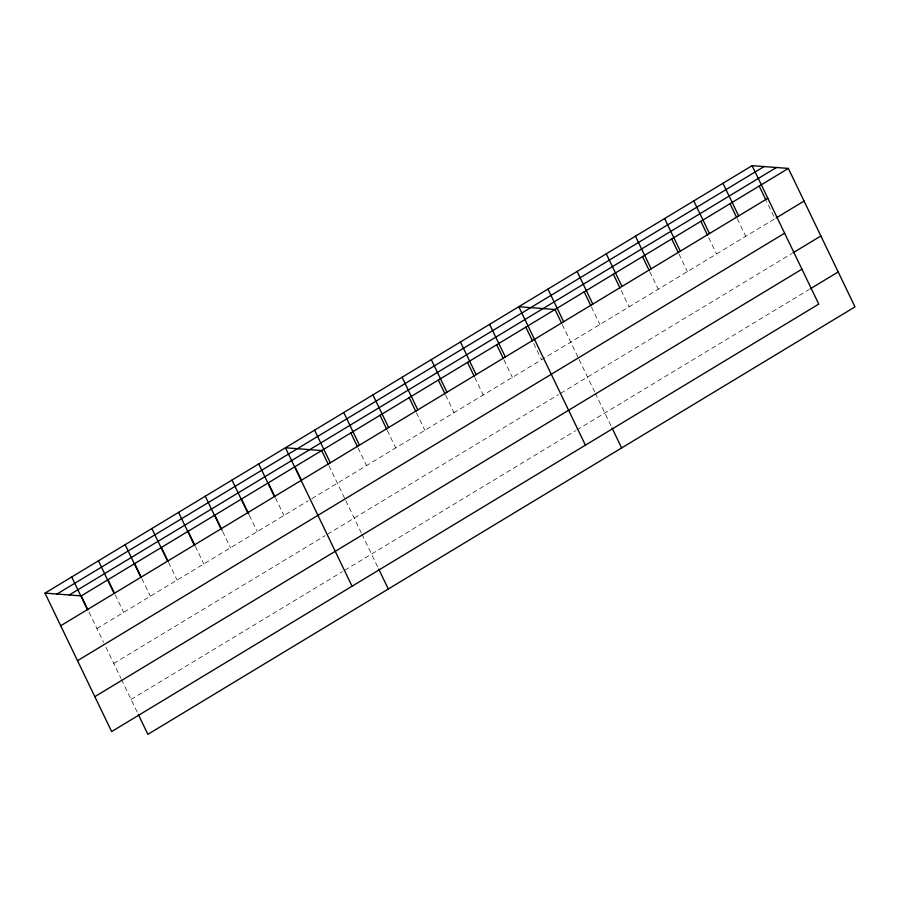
<?xml version="1.0" encoding="UTF-8"?>
<svg xmlns="http://www.w3.org/2000/svg" width="900" height="900" viewBox="0 0 900 900"><rect width="100%" height="100%" fill="white"/><g stroke="black" fill="none" stroke-linecap="round" stroke-linejoin="round"><path stroke-width="0.67" stroke-dasharray="4.5 3.38" d="M96.953 628.526L308.34 500.749M311.827 498.634L774.911 218.689L766.451 201.116M113.76 663.446L325.147 535.669M327.465 534.262L558.36 394.673M560.7 393.266L791.707 253.609M131.074 699.424L342.461 571.635M344.779 570.24L575.674 430.65M576.844 429.952L809.021 289.586M737.28 218.756L745.74 236.329M708.716 237.645L716.569 253.958M678.938 254.025L687.398 271.586M649.778 271.654L658.226 289.226M621.214 290.543L629.066 306.855M591.435 306.923L599.895 324.495M562.264 324.551L578.531 358.335M579.127 359.584L594.697 391.928M595.294 393.176L611.449 426.735M533.7 343.44L541.553 359.752M503.933 359.82L512.392 377.392M474.761 377.449L483.221 395.021M445.59 395.089L454.05 412.661M416.43 412.718L424.879 430.29M387.259 430.358L395.707 447.919M358.088 447.986L366.548 465.559M328.916 465.615L345.173 499.399M345.78 500.647L361.35 533.002M361.946 534.24L378.101 567.81M275.49 497.914L283.95 515.486M249.379 515.317L257.231 531.641M222.671 531.472L230.524 547.785M195.356 546.368L203.805 563.94M168.638 562.511L177.097 580.084M141.93 578.666L150.379 596.239M115.211 594.81L123.671 612.383M89.1 612.214L103.556 642.251M105.953 647.235L120.926 678.341M121.522 679.579L137.678 713.149"/><path stroke-width="1.35" d="M752.119 165.656L818.752 304.099L111.634 731.576L45 593.123L752.119 165.656L788.366 168.424L855 306.877L147.881 734.344L138.274 714.398M56.959 594.045L764.077 166.567M69.289 594.979L776.408 167.513M45 593.123L81.248 595.901L788.366 168.424M60.705 625.759L767.824 198.281M776.07 217.991L804.071 201.06M77.513 660.679L784.631 233.201M792.877 252.9L820.879 235.98M94.826 696.656L801.945 269.179M810.191 288.877L838.192 271.957M759.206 186.064L765.844 199.868M722.947 183.285L738.653 215.921M730.035 203.692L736.673 217.496M693.788 200.914L709.492 233.55M700.864 221.321L707.512 235.136M664.616 218.554L680.321 251.19M671.692 238.961L678.341 252.765M635.445 236.183L651.15 268.819M642.521 256.59L649.17 270.394M606.274 253.822L621.979 286.447M613.361 274.23L619.999 288.034M577.102 271.451L592.808 304.088M584.19 291.859L590.827 305.662M547.942 289.08L563.648 321.716M561.668 323.303L555.019 309.488L518.771 306.72L585.405 445.162M612.045 427.984L621.653 447.941M525.847 327.127L532.496 340.931M489.6 324.349L505.305 356.985M496.688 344.756L503.325 358.56M460.429 341.989L476.134 374.614M467.516 362.396L474.154 376.2M431.269 359.618L446.974 392.254M438.345 380.025L444.994 393.829M402.098 377.257L417.803 409.882M409.174 397.654L415.822 411.469M372.926 394.886L388.631 427.522M380.002 415.294L386.651 429.098M343.755 412.515L359.46 445.151M350.843 432.923L357.48 446.726M314.595 430.155L330.3 462.78M328.32 464.366L321.671 450.562L285.424 447.784L352.046 586.238M378.697 569.048L388.305 589.005M294.952 466.706L301.601 480.51M268.245 482.861L274.882 496.665M258.705 463.939L274.41 496.564M241.526 499.005L248.782 514.069M231.998 480.082L247.703 512.719M214.819 515.149L222.064 530.212M205.279 496.238L220.984 528.863M188.1 531.304L194.749 545.108M178.571 512.381L194.276 545.017M161.393 547.447L168.03 561.262M151.852 528.525L167.558 561.161M134.674 563.602L141.322 577.406M125.145 544.68L140.85 577.316M107.966 579.746L114.604 593.561M98.426 560.824L114.131 593.46M81.248 595.901L87.896 609.705M71.719 576.979L87.424 609.615"/></g></svg>
